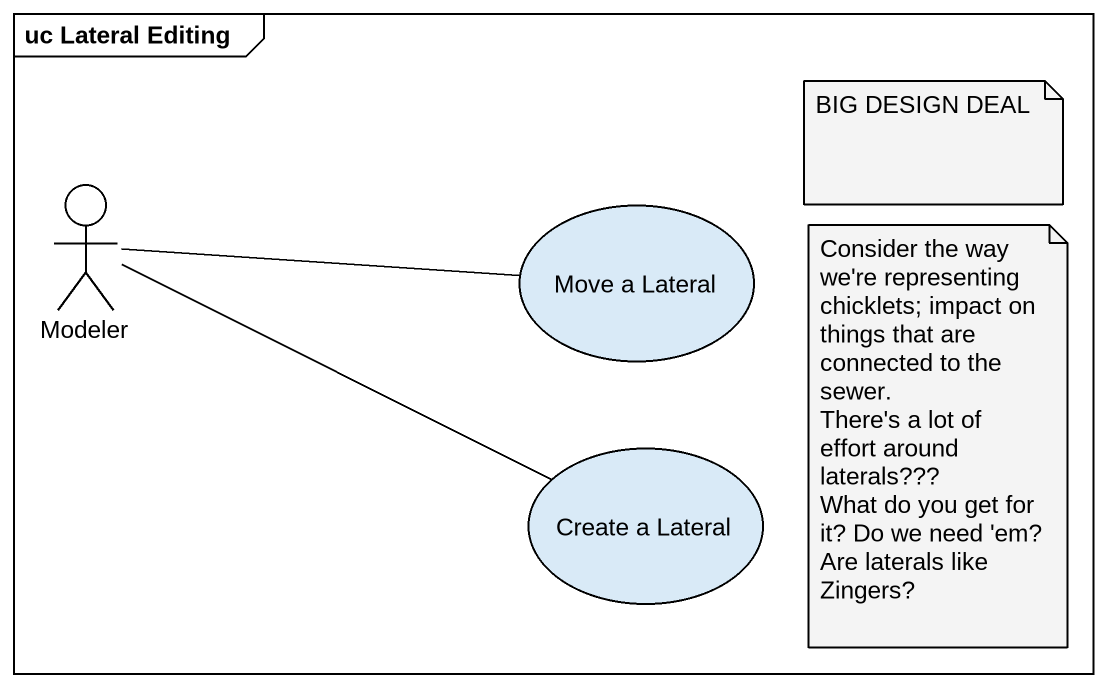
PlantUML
@startuml
mainframe uc Lateral Editing
actor Modeler
usecase "Move a Lateral" as Move_a_Lateral
usecase "Create a Lateral" as Create_a_Lateral
Modeler -right- Move_a_Lateral
Modeler -right- Create_a_Lateral
note as N1
  BIG DESIGN DEAL
end note
note as N2
  Consider the way we're representing chicklets; impact on things that are connected to the sewer.
  There's a lot of effort around laterals???
  What do you get for it? Do we need 'em?
  Are laterals like Zingers?
end note
@enduml
